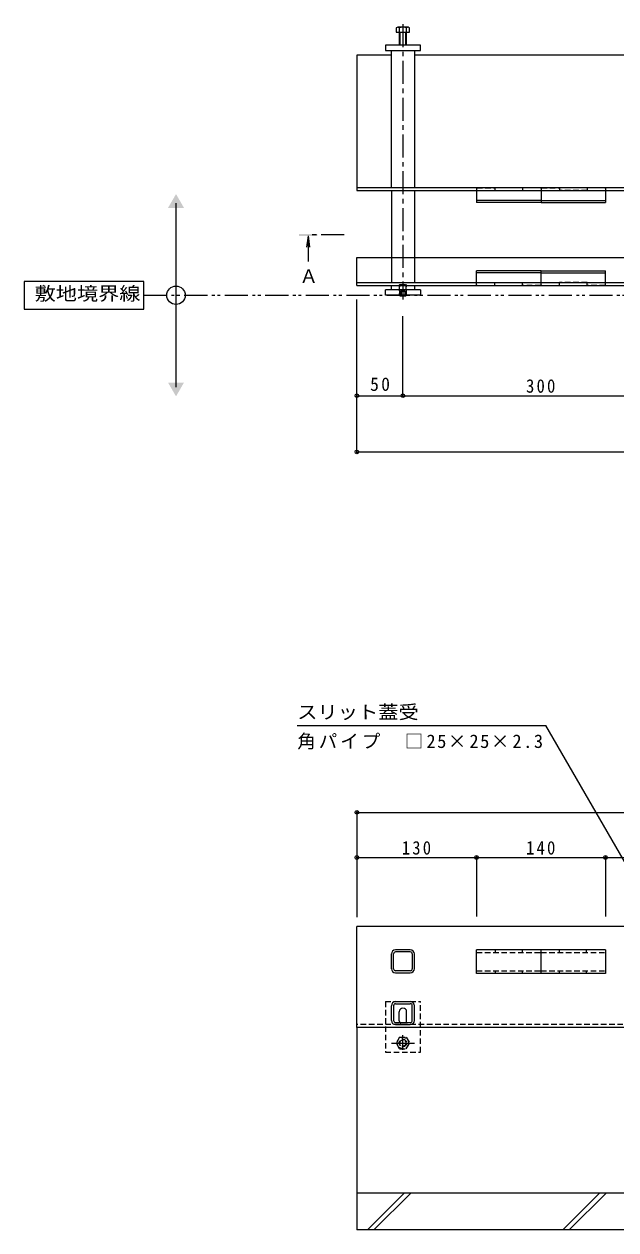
# Model space of a CAD drawing. Units: millimetres at full size, sheet at 1:5. Extents: x -1680 to 1942, y -1318 to 1367.
# Drawn here: x -1680 to -1037, y -755 to 556 of the extents above; entities that cross this region are included whole.
import ezdxf
from ezdxf.enums import TextEntityAlignment as Align

# ---------------------------------------------------------------- set-up
doc = ezdxf.new("R2010")
doc.units = ezdxf.units.MM
doc.header["$LTSCALE"] = 5
doc.header["$PDMODE"] = 32
doc.header["$PDSIZE"] = 4
for name, pattern in [('CHAIN1', [8, 5, -1, 1, -1]), ('DASHED1', [1.8, 1.2, -0.6]), ('DOUBLE_CHAIN1', [8.8, 5, -1, 0.6, -0.6, 0.6, -1])]:
    doc.linetypes.add(name, pattern=pattern)
for name, color, linetype, lineweight in [('4-0_OUTLINE-0', 7, 'Continuous', 9), ('4-3_A_床ライン引きB', 7, 'DASHED1', 9), ('4-4_0108_天井情報・�', 7, 'Continuous', 9), ('4-5_0055_アルミ建具_', 7, 'Continuous', 9), ('4-F_10ﾎﾞﾙﾄ__1', 6, 'Continuous', 5)]:
    doc.layers.add(name, color=color, linetype=linetype, lineweight=lineweight)
doc.styles.add('ＭＳ ゴシック', font='')
doc.styles.get('ＭＳ ゴシック').set_extended_font_data('MS Gothic')

msp = doc.modelspace()

# ---------------------------------------------------------------- linework, layer by layer
at = {"layer": '4-0_OUTLINE-0', "color": 2}
for p, q in [((-1275.605, 552.217), (-1275.605, 547.517)), ((-1262.541, 552.817), (-1273.741, 552.817)), ((-1272.405, 552.217), (-1272.405, 533.517)), ((-1264.405, 533.517), (-1264.405, 552.217)), ((-1261.205, 547.517), (-1261.205, 552.217)), ((-1275.605, 547.517), (-1261.205, 547.517)), ((-1271.705, 547.517), (-1271.705, 533.517)), ((-1265.105, 533.517), (-1265.105, 547.517)), ((-1271.705, 261.001), (-1272.221, 261.517)), ((-1271.705, 261.517), (-1271.705, 261.001)), ((-1271.705, 261.001), (-1265.105, 261.001)), ((-1265.105, 261.517), (-1265.105, 261.001)), ((-1264.589, 261.517), (-1265.105, 261.001))]:
    msp.add_line(p, q, dxfattribs=at)
at = {"layer": '4-0_OUTLINE-0', "color": 4, "linetype": 'CHAIN1'}
msp.add_line((-1268.405, 556.308), (-1268.405, 257.017), dxfattribs=at)
at = {"layer": '4-0_OUTLINE-0'}
for p, q in [((-1280.905, 378.417), (-1280.905, 527.517)), ((-1255.905, 527.517), (-1255.905, 378.417)), ((-980.905, 522.517), (-1255.905, 522.517)), ((-380.905, 378.417), (-1318.405, 378.417)), ((-1318.405, 375.217), (-318.405, 375.217)), ((-1280.905, 375.217), (-1280.905, 275.217)), ((-1255.905, 375.217), (-1255.905, 275.217)), ((-1318.405, 275.217), (-318.405, 275.217)), ((-1318.405, 272.017), (-318.405, 272.017)), ((-1249.405, 267.517), (-1287.405, 267.517)), ((-1287.405, 261.517), (-1287.405, 267.517)), ((-1280.905, 267.517), (-1280.905, 272.017)), ((-1255.905, 272.017), (-1255.905, 267.517)), ((-1249.405, 267.517), (-1249.405, 261.517)), ((-1249.405, 261.517), (-1287.405, 261.517)), ((-1318.405, -534.783), (-1318.405, -424.783)), ((-318.405, -424.783), (-1318.405, -424.783)), ((-1280.905, -470.783), (-1280.905, -454.783)), ((-1280.815, -454.783), (-1280.905, -454.783)), ((-1278.605, -470.783), (-1278.605, -454.783)), ((-1260.405, -450.283), (-1276.405, -450.283)), ((-1260.405, -452.583), (-1276.405, -452.583)), ((-1258.205, -454.783), (-1258.205, -470.783)), ((-1255.905, -470.783), (-1255.905, -454.783)), ((-1260.405, -472.983), (-1276.405, -472.983)), ((-1276.405, -475.283), (-1260.405, -475.283)), ((-1280.905, -527.083), (-1280.905, -511.083)), ((-1278.605, -511.083), (-1278.605, -527.083)), ((-1276.405, -506.583), (-1260.405, -506.583)), ((-1276.405, -508.883), (-1260.405, -508.883)), ((-1258.205, -527.083), (-1258.205, -511.083)), ((-1255.995, -511.083), (-1255.905, -511.083)), ((-1255.905, -527.083), (-1255.905, -511.083)), ((-1272.405, -527.583), (-1272.405, -517.583)), ((-1264.405, -527.583), (-1264.405, -517.583)), ((-318.405, -534.783), (-1318.405, -534.783)), ((-1276.405, -529.283), (-1260.405, -529.283)), ((-1276.405, -531.583), (-1260.405, -531.583))]:
    msp.add_line(p, q, dxfattribs=at)
at = {"layer": '4-0_OUTLINE-0', "color": 2, "linetype": 'DASHED1'}
for p, q in [((-1271.705, 273.001), (-1272.405, 272.301)), ((-1272.405, 272.301), (-1272.405, 261.701)), ((-1272.405, 272.301), (-1264.405, 272.301)), ((-1271.705, 261.517), (-1271.705, 273.001)), ((-1271.705, 273.001), (-1265.105, 273.001)), ((-1270.905, 266.001), (-1268.405, 267.444)), ((-1270.905, 266.001), (-1265.905, 266.001)), ((-1270.905, 266.001), (-1270.905, 261.001)), ((-1270.405, 266.001), (-1270.405, 261.001)), ((-1265.905, 266.001), (-1268.405, 267.444)), ((-1266.405, 266.001), (-1266.405, 261.001)), ((-1265.905, 266.001), (-1265.905, 261.001)), ((-1265.105, 273.001), (-1265.105, 261.517)), ((-1264.405, 272.301), (-1265.105, 273.001)), ((-1264.405, 261.701), (-1264.405, 272.301)), ((-1272.405, 261.701), (-1264.405, 261.701)), ((-1272.405, 261.701), (-1272.221, 261.517)), ((-1264.405, 261.701), (-1264.589, 261.517)), ((-1272, -545.357), (-1275.594, -551.583)), ((-1272, -545.357), (-1264.811, -545.357)), ((-1264.811, -545.357), (-1261.216, -551.583)), ((-1272, -557.809), (-1275.594, -551.583)), ((-1272, -557.809), (-1264.811, -557.809)), ((-1264.811, -557.809), (-1261.216, -551.583))]:
    msp.add_line(p, q, dxfattribs=at)
at = {"layer": '4-0_OUTLINE-0', "linetype": 'DASHED1'}
for p, q in [((-1287.405, -506.583), (-1249.405, -506.583)), ((-1287.405, -506.583), (-1287.405, -561.583)), ((-1249.405, -561.583), (-1249.405, -506.583)), ((-318.405, -531.583), (-1318.405, -531.583)), ((-1287.405, -561.583), (-1249.405, -561.583))]:
    msp.add_line(p, q, dxfattribs=at)
at = {"layer": '4-0_OUTLINE-0', "color": 2, "linetype": 'CHAIN1'}
for p, q in [((-1268.405, -559.083), (-1268.405, -543.083)), ((-1280.905, -551.583), (-1255.905, -551.583))]:
    msp.add_line(p, q, dxfattribs=at)
at = {"layer": '4-0_OUTLINE-0'}
msp.add_lwpolyline([(-1287.405, 527.517), (-1249.405, 527.517), (-1249.405, 533.517), (-1287.405, 533.517)], close=True, dxfattribs=at)
for points in [[(-1280.905, 522.517), (-1318.405, 522.517), (-1318.405, 375.217)], [(-1318.405, 272.017), (-1318.405, 302.517), (-318.405, 302.517)]]:
    msp.add_lwpolyline(points, dxfattribs=at)
at = {"layer": '4-0_OUTLINE-0', "color": 2, "linetype": 'DASHED1'}
for radius in [6.226, 4, 3.323]:
    msp.add_circle((-1268.405, -551.583), radius, dxfattribs=at)
at = {"layer": '4-0_OUTLINE-0', "color": 2}
for centre, radius, start, end in [((-1274.005, 550.441), 2.39, 47.9749, 132.0251), ((-1268.405, 539.409), 13.418, 72.65606, 107.34394), ((-1262.805, 550.441), 2.39, 47.9749, 132.0251)]:
    msp.add_arc(centre, radius, start, end, dxfattribs=at)
at = {"layer": '4-0_OUTLINE-0'}
for centre, radius, start, end in [((-1276.405, -454.783), 4.5, 90, 180), ((-1276.405, -454.783), 2.2, 90, 180), ((-1260.405, -454.783), 4.5, 0, 90), ((-1260.405, -454.783), 2.2, 0, 90), ((-1276.405, -470.783), 4.5, 180, 270), ((-1276.405, -470.783), 2.2, 180, 270), ((-1260.405, -470.783), 2.2, 270, 0), ((-1260.405, -470.783), 4.5, 270, 0), ((-1276.405, -511.083), 4.5, 90, 180), ((-1276.405, -511.083), 2.2, 90, 180), ((-1260.405, -511.083), 4.5, 0, 90), ((-1260.405, -511.083), 2.2, 0, 90), ((-1268.405, -517.583), 4, 0, 180), ((-1276.405, -527.083), 4.5, 180, 270), ((-1276.405, -527.083), 2.2, 180, 270), ((-1268.405, -527.583), 4, 180, 205.15066), ((-1268.405, -527.583), 4, 334.84934, 0), ((-1260.405, -527.083), 2.2, 270, 0), ((-1260.405, -527.083), 4.5, 270, 0)]:
    msp.add_arc(centre, radius, start, end, dxfattribs=at)
at = {"layer": '4-0_OUTLINE-0', "linetype": 'DASHED1'}
msp.add_arc((-1268.405, -527.583), 4, 205.15066, 334.84934, dxfattribs=at)
at = {"layer": '4-3_A_床ライン引きB'}
for p, q in [((-1188.405, 377.717), (-1188.405, 375.217)), ((-1187.905, 378.217), (-1168.905, 378.217)), ((-1168.405, 377.717), (-1168.405, 375.217)), ((-1168.405, 375.217), (-1138.405, 375.217)), ((-1138.405, 377.717), (-1138.405, 375.217)), ((-1118.905, 378.217), (-1137.905, 378.217)), ((-1118.405, 377.717), (-1118.405, 375.217)), ((-1117.905, 378.217), (-1098.905, 378.217)), ((-1098.405, 377.717), (-1098.405, 375.217)), ((-1068.405, 375.217), (-1098.405, 375.217)), ((-1068.405, 377.717), (-1068.405, 375.217)), ((-1048.905, 378.217), (-1067.905, 378.217)), ((-1048.405, 377.717), (-1048.405, 375.217)), ((-1188.405, 272.717), (-1188.405, 275.217)), ((-1187.905, 272.217), (-1168.905, 272.217)), ((-1168.405, 275.217), (-1138.405, 275.217)), ((-1168.405, 272.717), (-1168.405, 275.217)), ((-1138.405, 272.717), (-1138.405, 275.217)), ((-1118.905, 272.217), (-1137.905, 272.217)), ((-1118.405, 272.717), (-1118.405, 275.217)), ((-1117.905, 272.217), (-1098.905, 272.217)), ((-1068.405, 275.217), (-1098.405, 275.217)), ((-1098.405, 272.717), (-1098.405, 275.217)), ((-1068.405, 272.717), (-1068.405, 275.217)), ((-1048.905, 272.217), (-1067.905, 272.217)), ((-1048.405, 272.717), (-1048.405, 275.217)), ((-1188.405, -453.283), (-1118.405, -453.283)), ((-1167.805, -453.283), (-1167.805, -450.283)), ((-1138.405, -453.283), (-1138.405, -450.283)), ((-1118.405, -453.283), (-1048.405, -453.283)), ((-1098.405, -453.283), (-1098.405, -450.283)), ((-1069.005, -453.283), (-1069.005, -450.283)), ((-1188.405, -473.083), (-1118.405, -473.083)), ((-1167.805, -476.083), (-1167.805, -473.083)), ((-1138.405, -476.083), (-1138.405, -473.083)), ((-1118.405, -473.083), (-1048.405, -473.083)), ((-1098.405, -476.083), (-1098.405, -473.083)), ((-1069.005, -476.083), (-1069.005, -473.083))]:
    msp.add_line(p, q, dxfattribs=at)
at = {"layer": '4-3_A_床ライン引きB', "linetype": 'Continuous'}
for p, q in [((-1188.405, 375.217), (-1188.405, 362.217)), ((-1118.405, 375.217), (-1118.405, 362.217)), ((-1048.405, 375.217), (-1048.405, 362.217)), ((-1118.405, 364.517), (-1188.405, 364.517)), ((-1118.405, 362.217), (-1188.405, 362.217)), ((-1118.405, 364.517), (-1048.405, 364.517)), ((-1118.405, 362.217), (-1048.405, 362.217)), ((-1118.405, 288.217), (-1188.405, 288.217)), ((-1188.405, 275.217), (-1188.405, 288.217)), ((-1118.405, 285.917), (-1188.405, 285.917)), ((-1118.405, 288.217), (-1048.405, 288.217)), ((-1118.405, 275.217), (-1118.405, 288.217)), ((-1118.405, 285.917), (-1048.405, 285.917)), ((-1048.405, 275.217), (-1048.405, 288.217)), ((-1118.405, -450.283), (-1188.405, -450.283)), ((-1188.405, -476.083), (-1188.405, -450.283)), ((-1118.405, -476.083), (-1118.405, -450.283)), ((-1048.405, -450.283), (-1118.405, -450.283)), ((-1048.405, -450.283), (-1048.405, -476.083)), ((-1118.405, -476.083), (-1188.405, -476.083)), ((-1048.405, -476.083), (-1118.405, -476.083))]:
    msp.add_line(p, q, dxfattribs=at)
at = {"layer": '4-3_A_床ライン引きB'}
for centre, start, end in [((-1187.905, 377.717), 90, 180), ((-1168.905, 377.717), 0, 90), ((-1137.905, 377.717), 90, 180), ((-1118.905, 377.717), 0, 90), ((-1117.905, 377.717), 90, 180), ((-1098.905, 377.717), 0, 90), ((-1067.905, 377.717), 90, 180), ((-1048.905, 377.717), 0, 90), ((-1187.905, 272.717), 180, 270), ((-1168.905, 272.717), 270, 0), ((-1137.905, 272.717), 180, 270), ((-1118.905, 272.717), 270, 0), ((-1117.905, 272.717), 180, 270), ((-1098.905, 272.717), 270, 0), ((-1067.905, 272.717), 180, 270), ((-1048.905, 272.717), 270, 0)]:
    msp.add_arc(centre, 0.5, start, end, dxfattribs=at)
at = {"layer": '4-4_0108_天井情報・�'}
for p, q in [((-1318.405, 89.612), (-1318.405, 257.017)), ((-1268.405, 150.797), (-1268.405, 238.758)), ((-1318.405, 152.297), (-1268.405, 152.297)), ((-1268.405, 152.297), (-968.405, 152.297)), ((-1318.405, 91.112), (-318.405, 91.112)), ((-1318.405, -299.291), (-1318.405, -414.783)), ((-1318.405, -300.791), (-318.405, -300.791)), ((-1318.405, -349.871), (-1188.405, -349.871)), ((-1188.405, -348.371), (-1188.405, -413.931)), ((-1188.405, -349.871), (-1048.405, -349.871)), ((-1048.405, -348.371), (-1048.405, -413.931)), ((-1048.405, -349.871), (-888.405, -349.871))]:
    msp.add_line(p, q, dxfattribs=at)
for p in [(-1318.405, 152.297), (-1268.405, 152.297), (-1318.405, 91.112), (-1318.405, -300.791), (-1318.405, -349.871), (-1188.405, -349.871), (-1048.405, -349.871)]:
    msp.add_point(p, dxfattribs=at)
at = {"layer": '4-5_0055_アルミ建具_'}
for p, q in [((-1514.909, 161.517), (-1514.909, 361.517)), ((-1383.228, -206.46), (-1113.18, -206.46)), ((-972.409, -450.283), (-1113.18, -206.46))]:
    msp.add_line(p, q, dxfattribs=at)
at = {"layer": '4-5_0055_アルミ建具_', "color": 4}
for q in [(-1373.042, 313.624), (-1369.779, 313.624), (-1371.411, 298.017)]:
    msp.add_line((-1371.411, 326.017), q, dxfattribs=at)
at = {"layer": '4-5_0055_アルミ建具_', "color": 4, "linetype": 'CHAIN1'}
msp.add_line((-1332.143, 327.017), (-1371.411, 327.017), dxfattribs=at)
at = {"layer": '4-5_0055_アルミ建具_', "color": 2, "linetype": 'DOUBLE_CHAIN1'}
msp.add_line((-1549.887, 261.517), (-203.975, 261.517), dxfattribs=at)
at = {"layer": '4-5_0055_アルミ建具_'}
msp.add_lwpolyline([(-1679.887, 246.517), (-1549.887, 246.517), (-1549.887, 276.517), (-1679.887, 276.517)], close=True, dxfattribs=at)
msp.add_circle((-1514.909, 261.517), 10, dxfattribs=at)
for points in [[(-1523.57, 356.517), (-1506.249, 356.517), (-1514.909, 371.517)], [(-1523.57, 166.517), (-1506.249, 166.517), (-1514.909, 151.517)]]:
    msp.add_solid(points, dxfattribs=at)
at = {"layer": '4-5_0055_アルミ建具_', "color": 4}
msp.add_solid([(-1361.411, 326.017), (-1361.411, 328.017), (-1381.411, 326.017), (-1381.411, 328.017)], dxfattribs=at)
at = {"layer": '4-F_10ﾎﾞﾙﾄ__1'}
for p, q in [((-1318.405, -534.783), (-1318.405, -754.783)), ((-318.405, -714.783), (-1318.405, -714.783)), ((-1306.917, -754.783), (-1266.917, -714.783)), ((-1299.845, -754.783), (-1259.845, -714.783)), ((-1094.784, -754.783), (-1054.784, -714.783)), ((-1087.713, -754.783), (-1047.713, -714.783)), ((-656.822, -754.783), (-1318.405, -754.783))]:
    msp.add_line(p, q, dxfattribs=at)

# ---------------------------------------------------------------- texts
at = {"layer": '4-4_0108_天井情報・�', "color": 2, "char_height": 14.66, "attachment_point": 7, "style": 'ＭＳ ゴシック'}
for s, insert in [('\\T1.27;\\W0.95;50', (-1304.03, 157.297)), ('\\T1.27;\\W0.9;300', (-1134.655, 155.297)), ('\\T1.27;\\W0.9;130', (-1269.655, -346.871)), ('\\T1.27;\\W0.9;140', (-1134.655, -346.871))]:
    msp.add_mtext(s, dxfattribs=dict(at, insert=insert))
at = {"layer": '4-5_0055_アルミ建具_', "color": 2, "style": 'ＭＳ ゴシック'}
msp.add_text('Ａ', height=14.66, dxfattribs=at).set_placement((-1380.733, 270.537), align=Align.BOTTOM_LEFT)
for s, width, p in [('敷地境界線', 1.15, (-1668.465, 251.618)), ('スリット蓋受', 1.1, (-1383.228, -203.46))]:
    msp.add_text(s, height=14.66, dxfattribs=dict(at, width=width)).set_placement(p, align=Align.BOTTOM_LEFT)
at = {"layer": '4-5_0055_アルミ建具_', "color": 2, "insert": (-1383.228, -232.468), "char_height": 14.66, "attachment_point": 7, "style": 'ＭＳ ゴシック'}
msp.add_mtext('\\T1.17;角パイプ\u3000□25×25×2.3', dxfattribs=at)

doc.saveas('drawing.dxf')
